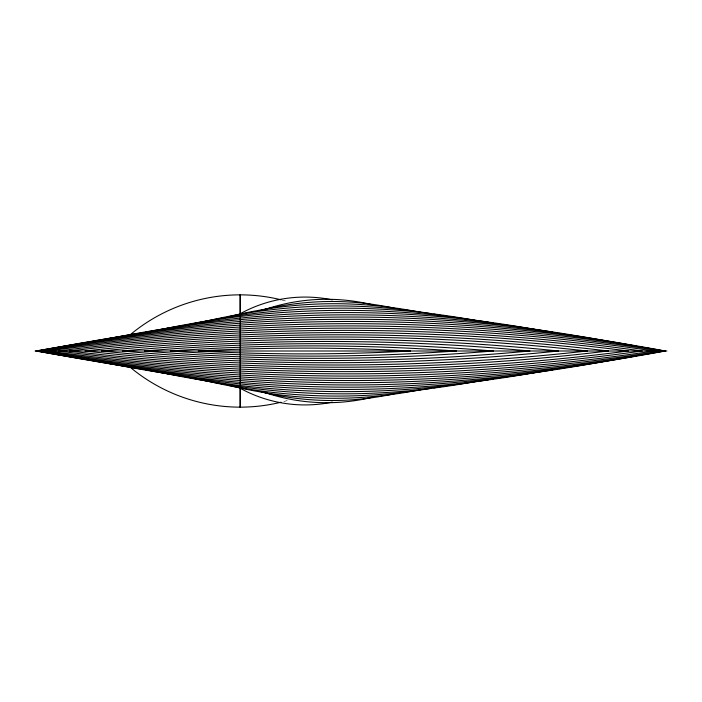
<?xml version="1.0" encoding="UTF-8"?>
<svg xmlns="http://www.w3.org/2000/svg" width="702" height="702" viewBox="0 0 702 702"><rect width="100%" height="100%" fill="white"/><g stroke="black" fill="none" stroke-linecap="round" stroke-linejoin="round"><path stroke-width="0.53" stroke-dasharray="3.51 2.63" d="M281.993 300.026A171.569 171.569 0 0 1 287.215 301.421M287.215 400.579A171.569 171.569 0 0 1 281.993 401.974"/><path stroke-width="1.05" d="M664.917 351L662.012 351.035M35.1 351L666.9 351M38.698 351.316L36.864 351A1684.844 1684.844 0 0 1 665.005 351A1684.844 1684.844 0 0 1 36.864 351M240.198 315.373L240.198 294.858L240.198 407.142L240.198 386.627M130.449 334.547A171.569 171.569 0 0 1 280.949 299.763M239.005 314.391A134.547 134.547 0 0 1 332.23 299.851M264.294 309.661A193.129 193.129 0 0 1 373.403 305.01M228.738 316.716A435.284 435.284 0 0 1 417.006 311.644M419.103 312.048A435.284 435.284 0 0 1 421.191 312.469M201.527 322.297A572.253 572.253 0 0 1 431.677 313.75M433.827 314.119A572.253 572.253 0 0 1 435.977 314.487M438.118 314.865A572.253 572.253 0 0 1 440.259 315.251M185.916 325.158A726.816 726.816 0 0 1 191.155 324.026M193.252 323.587A726.816 726.816 0 0 1 474.429 320.27M141.769 332.959A1048.823 1048.823 0 0 1 143.892 332.537M146.007 332.125A1048.823 1048.823 0 0 1 535.284 329.519M536.346 329.712A1048.823 1048.823 0 0 1 542.707 330.896M280.949 402.237A171.569 171.569 0 0 1 130.449 367.453M332.23 402.149A134.547 134.547 0 0 1 239.005 387.609M373.403 396.99A193.129 193.129 0 0 1 264.294 392.339M421.191 389.531A435.284 435.284 0 0 1 419.103 389.952M417.006 390.356A435.284 435.284 0 0 1 228.738 385.284M440.259 386.749A572.253 572.253 0 0 1 438.118 387.135M435.977 387.513A572.253 572.253 0 0 1 433.827 387.881M431.677 388.25A572.253 572.253 0 0 1 201.527 379.703M474.429 381.73A726.816 726.816 0 0 1 193.252 378.413M191.155 377.974A726.816 726.816 0 0 1 185.916 376.842M542.707 371.104A1048.823 1048.823 0 0 1 536.346 372.288M535.284 372.481A1048.823 1048.823 0 0 1 146.007 369.875M143.892 369.463A1048.823 1048.823 0 0 1 141.769 369.041M608.687 360.538A1377.912 1377.912 0 0 1 92.12 360.538M83.582 358.88A1377.912 1377.912 0 0 1 81.45 358.459M81.45 343.541A1377.912 1377.912 0 0 1 83.582 343.12M92.12 341.462A1377.912 1377.912 0 0 1 608.687 341.462M648.288 353.58A1535.177 1535.177 0 0 1 646.156 354.001M640.829 355.036A1535.177 1535.177 0 0 1 638.697 355.449M636.565 355.853A1535.177 1535.177 0 0 1 56.915 354.422M54.782 354.001A1535.177 1535.177 0 0 1 49.456 352.948M47.324 352.518A1535.177 1535.177 0 0 1 45.2 352.088M45.2 349.912A1535.177 1535.177 0 0 1 47.324 349.482M49.456 349.052A1535.177 1535.177 0 0 1 54.782 347.999M56.915 347.578A1535.177 1535.177 0 0 1 636.565 346.147M638.697 346.551A1535.177 1535.177 0 0 1 640.829 346.963M646.156 347.999A1535.177 1535.177 0 0 1 648.288 348.42M394.375 393.769A293.296 293.296 0 0 1 261.091 391.83M261.091 310.17A293.296 293.296 0 0 1 394.375 308.231M161.53 329.396A883.976 883.976 0 0 1 488.794 322.306M490.944 322.666A883.976 883.976 0 0 1 493.102 323.034M493.102 378.966A883.976 883.976 0 0 1 490.944 379.334M488.794 379.694A883.976 883.976 0 0 1 161.53 372.604M105.572 339.338A1214.557 1214.557 0 0 1 553.036 332.195M555.15 332.555A1214.557 1214.557 0 0 1 557.274 332.923M559.397 333.301A1214.557 1214.557 0 0 1 561.521 333.678M561.521 368.322A1214.557 1214.557 0 0 1 559.397 368.699M557.274 369.077A1214.557 1214.557 0 0 1 555.15 369.445M553.036 369.805A1214.557 1214.557 0 0 1 105.572 362.662M664.855 351A1824.375 1824.375 0 0 0 35.811 351A1824.375 1824.375 0 0 0 664.855 351M660.863 351A1949.551 1949.551 0 0 0 37.548 351A1949.551 1949.551 0 0 0 660.863 351M653.843 351A2058.79 2058.79 0 0 0 41.988 351A2058.79 2058.79 0 0 0 653.843 351M641.988 351A2143.715 2143.715 0 0 0 48.447 351A2143.715 2143.715 0 0 0 641.988 351M628.071 351A2211.16 2211.16 0 0 0 58.354 351A2211.16 2211.16 0 0 0 628.071 351M608.169 351A2245.022 2245.022 0 0 0 69.568 351A2245.022 2245.022 0 0 0 608.169 351M587.083 351A2258.527 2258.527 0 0 0 85.003 351A2258.527 2258.527 0 0 0 587.083 351M558.573 351A2228.148 2228.148 0 0 0 101.509 351A2228.148 2228.148 0 0 0 558.573 351M529.782 351A2180.438 2180.438 0 0 0 122.385 351A2180.438 2180.438 0 0 0 529.782 351M493.094 351A2079.719 2079.719 0 0 0 144.419 351A2079.719 2079.719 0 0 0 493.094 351M456.081 351A2003.324 2003.324 0 0 0 170.244 351A2003.324 2003.324 0 0 0 456.081 351M410.459 351A1950.595 1950.595 0 0 0 198.21 351A1950.595 1950.595 0 0 0 410.459 351"/></g></svg>
